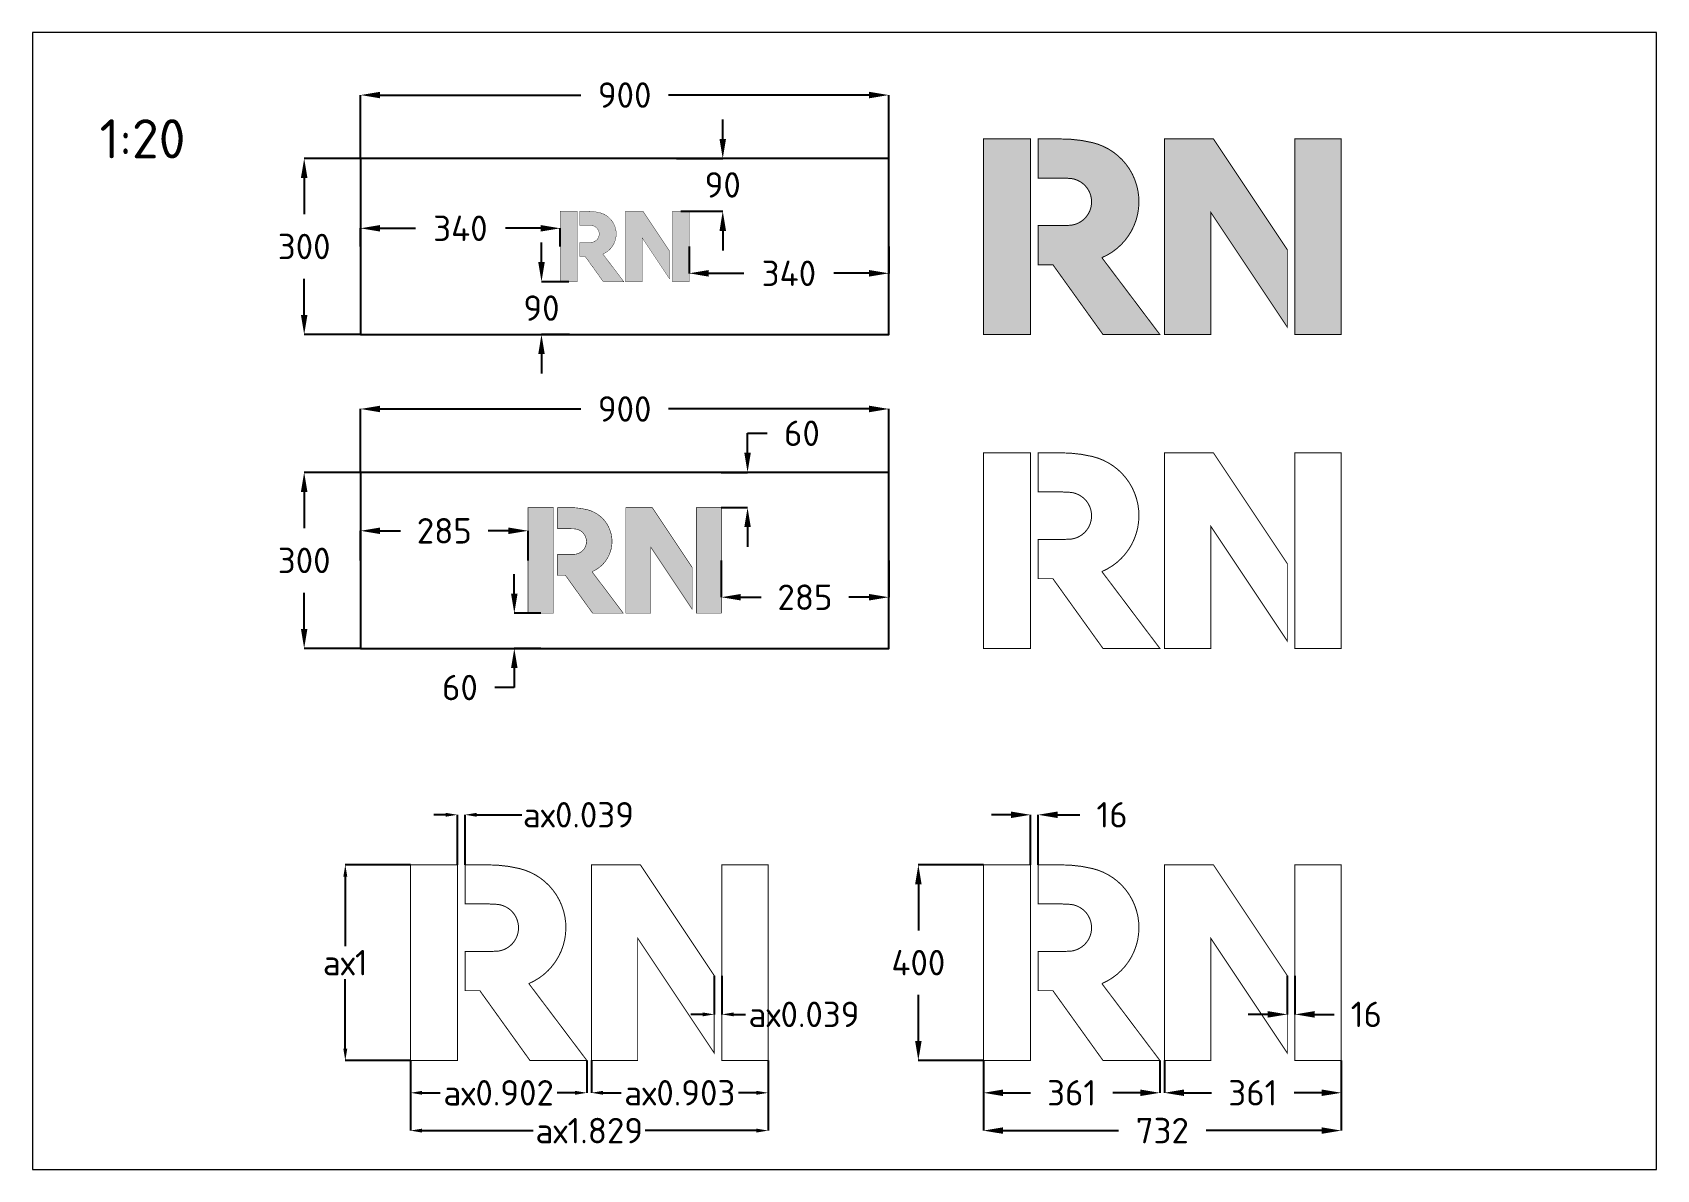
# Paper-space layout 'ЛогоRN' of a CAD drawing. Header units: metres, sheet in millimetres. Extents: x 3 to 418, y 1 to 292.
# The model-space entities are those that its viewports show. They can reach past a viewport. Long polylines and large blocks are cut down to what shows.
import ezdxf

# ---------------------------------------------------------------- set-up
doc = ezdxf.new("R2010")
doc.units = ezdxf.units.M
doc.styles.add('Роман', font='isocpeur.ttf', dxfattribs={"height": 100})
doc.dimstyles.new('Роман', dxfattribs={"dimtxt": 130, "dimasz": 100, "dimexe": 0.18, "dimexo": 0.0625, "dimgap": 100, "dimtad": 0, "dimtih": 1, "dimtoh": 1, "dimdec": 0, "dimzin": 0, "dimdsep": 46, "dimtxsty": 'Роман', "dimcen": 0.09, "dimadec": 0, "dimazin": 0, "dimtfac": 1, "dimtdec": 0, "dimtofl": 0, "dimtmove": 0, "dimatfit": 3, "dimfxl": 1, "dimtolj": 1, "dimtzin": 0, "dimarcsym": 0})

# ---------------------------------------------------------------- blocks, each defined once
blk = doc.blocks.new('*D136')
at = {"color": 0, "lineweight": -2, "transparency": 16777216}
for p, q in [((141464.5, -43921.1), (141464.5, -44280)), ((143293.5, -43921.1), (143293.5, -44280)), ((141524.5, -44279.9), (142092.5, -44279.9)), ((143233.5, -44279.9), (142665.5, -44279.9))]:
    blk.add_line(p, q, dxfattribs=at)
at = {"color": 0, "transparency": 16777216}
for points in [[(141524.5, -44269.9), (141524.5, -44289.9), (141464.5, -44279.9)], [(143233.5, -44269.9), (143233.5, -44289.9), (143293.5, -44279.9)]]:
    blk.add_solid(points, dxfattribs=at)
at = {"layer": 'Defpoints', "color": 0, "transparency": 16777216}
for p in [(141464.5, -43921.1, 0.7), (143293.5, -43921.1, 0.7), (143293.5, -44279.9)]:
    blk.add_point(p, dxfattribs=at)
at = {"color": 0, "transparency": 16777216, "insert": (142379, -44279.9), "char_height": 130, "attachment_point": 5, "style": 'Роман'}
blk.add_mtext('\\A1;aх1.829', dxfattribs=at)
blk = doc.blocks.new('*D137')
at = {"color": 0, "lineweight": -2, "transparency": 16777216}
for p, q in [((141464.4, -42921.1), (141131.7, -42921.1)), ((141131.8, -42981.1), (141131.8, -43336.1)), ((141131.8, -43861.1), (141131.8, -43506.1)), ((141464.4, -43921.1), (141131.7, -43921.1))]:
    blk.add_line(p, q, dxfattribs=at)
at = {"color": 0, "transparency": 16777216}
for points in [[(141121.8, -42981.1), (141141.8, -42981.1), (141131.8, -42921.1)], [(141121.8, -43861.1), (141141.8, -43861.1), (141131.8, -43921.1)]]:
    blk.add_solid(points, dxfattribs=at)
at = {"layer": 'Defpoints', "color": 0, "transparency": 16777216}
for p in [(141464.5, -42921.1, 0.7), (141131.8, -43921.1), (141464.5, -43921.1)]:
    blk.add_point(p, dxfattribs=at)
at = {"color": 0, "transparency": 16777216, "insert": (141131.8, -43421.1), "char_height": 130, "attachment_point": 5, "style": 'Роман'}
blk.add_mtext('\\A1;aх1', dxfattribs=at)
blk = doc.blocks.new('*D138')
at = {"color": 0, "lineweight": -2, "transparency": 16777216}
for p, q in [((141464.5, -43921.9), (141464.5, -44086.8)), ((142366.6, -43921.1), (142366.6, -44086.8)), ((141524.5, -44086.6), (141616, -44086.6)), ((142306.6, -44086.6), (142215, -44086.6))]:
    blk.add_line(p, q, dxfattribs=at)
at = {"color": 0, "transparency": 16777216}
for points in [[(141524.5, -44076.6), (141524.5, -44096.6), (141464.5, -44086.6)], [(142306.6, -44076.6), (142306.6, -44096.6), (142366.6, -44086.6)]]:
    blk.add_solid(points, dxfattribs=at)
at = {"layer": 'Defpoints', "color": 0, "transparency": 16777216}
for p in [(141464.5, -43921.9), (142366.6, -43921.1, 0.7), (142366.6, -44086.6)]:
    blk.add_point(p, dxfattribs=at)
at = {"color": 0, "transparency": 16777216, "insert": (141915.5, -44086.6), "char_height": 130, "attachment_point": 5, "style": 'Роман'}
blk.add_mtext('\\A1;aх0.902', dxfattribs=at)
blk = doc.blocks.new('*D139')
at = {"color": 0, "lineweight": -2, "transparency": 16777216}
for p, q in [((142390, -43921.1), (142390, -44086.6)), ((143293.5, -43921.2), (143293.5, -44086.6)), ((142450, -44086.5), (142542.3, -44086.5)), ((143233.5, -44086.5), (143141.3, -44086.5))]:
    blk.add_line(p, q, dxfattribs=at)
at = {"color": 0, "transparency": 16777216}
for points in [[(142450, -44076.5), (142450, -44096.5), (142390, -44086.5)], [(143233.5, -44076.5), (143233.5, -44096.5), (143293.5, -44086.5)]]:
    blk.add_solid(points, dxfattribs=at)
at = {"layer": 'Defpoints', "color": 0, "transparency": 16777216}
for p in [(142390, -43921.1, 0.7), (143293.5, -43921.1), (143293.5, -44086.5)]:
    blk.add_point(p, dxfattribs=at)
at = {"color": 0, "transparency": 16777216, "insert": (142841.8, -44086.5), "char_height": 130, "attachment_point": 5, "style": 'Роман'}
blk.add_mtext('\\A1;aх0.903', dxfattribs=at)
blk = doc.blocks.new('*D140')
at = {"color": 0, "lineweight": -2, "transparency": 16777216}
for p, q in [((143018.1, -43487.7), (143018.1, -43685.7)), ((143057.2, -43487.7), (143057.2, -43685.7)), ((142958.1, -43685.6), (142898.1, -43685.6)), ((143117.2, -43685.6), (143177.2, -43685.6))]:
    blk.add_line(p, q, dxfattribs=at)
at = {"color": 0, "transparency": 16777216}
for points in [[(142958.1, -43675.6), (142958.1, -43695.6), (143018.1, -43685.6)], [(143117.2, -43675.6), (143117.2, -43695.6), (143057.2, -43685.6)]]:
    blk.add_solid(points, dxfattribs=at)
at = {"layer": 'Defpoints', "color": 0, "transparency": 16777216}
for p in [(143018.1, -43487.7, 0.7), (143057.2, -43487.7, 0.7), (143057.2, -43685.6)]:
    blk.add_point(p, dxfattribs=at)
at = {"color": 0, "transparency": 16777216, "insert": (143476.7, -43685.6), "char_height": 130, "attachment_point": 5, "style": 'Роман'}
blk.add_mtext('\\A1;aх0.039', dxfattribs=at)
blk = doc.blocks.new('*D141')
at = {"color": 0, "lineweight": -2, "transparency": 16777216}
for p, q in [((141645, -42665.1), (141585, -42665.1)), ((141705, -42921), (141705, -42664.9)), ((141744.1, -42921), (141744.1, -42664.9)), ((141804.1, -42665.1), (142034.1, -42665.1))]:
    blk.add_line(p, q, dxfattribs=at)
at = {"color": 0, "transparency": 16777216}
for points in [[(141645, -42655.1), (141645, -42675.1), (141705, -42665.1)], [(141804.1, -42655.1), (141804.1, -42675.1), (141744.1, -42665.1)]]:
    blk.add_solid(points, dxfattribs=at)
at = {"layer": 'Defpoints', "color": 0, "transparency": 16777216}
for p in [(141705, -42665.1), (141705, -42921.1, 0.7), (141744.1, -42921.1, 0.7)]:
    blk.add_point(p, dxfattribs=at)
at = {"color": 0, "transparency": 16777216, "insert": (142323.6, -42665.1), "char_height": 130, "attachment_point": 5, "style": 'Роман'}
blk.add_mtext('\\A1;aх0.039', dxfattribs=at)
blk = doc.blocks.new('*D181')
at = {"color": 0, "lineweight": -2, "transparency": 16777216}
for p, q in [((144393.9, -43921.1), (144393.9, -44280)), ((146223, -43921.1), (146223, -44280)), ((144493.9, -44279.9), (145085, -44279.9)), ((146123, -44279.9), (145532, -44279.9))]:
    blk.add_line(p, q, dxfattribs=at)
at = {"color": 0, "transparency": 16777216}
for points in [[(144493.9, -44263.2), (144493.9, -44296.5), (144393.9, -44279.9)], [(146123, -44263.2), (146123, -44296.5), (146223, -44279.9)]]:
    blk.add_solid(points, dxfattribs=at)
at = {"layer": 'Defpoints', "color": 0, "transparency": 16777216}
for p in [(144393.9, -43921.1, 0.7), (146223, -43921.1, 0.7), (146223, -44279.9)]:
    blk.add_point(p, dxfattribs=at)
at = {"color": 0, "transparency": 16777216, "insert": (145308.5, -44279.9), "char_height": 130, "attachment_point": 5, "style": 'Роман'}
blk.add_mtext('\\A1;732', dxfattribs=at)
blk = doc.blocks.new('*D182')
at = {"color": 0, "lineweight": -2, "transparency": 16777216}
for p, q in [((144393.9, -42921.1), (144061.1, -42921.1)), ((144061.3, -43021.1), (144061.3, -43256.1)), ((144061.3, -43821.1), (144061.3, -43586.1)), ((144393.9, -43921.1), (144061.1, -43921.1))]:
    blk.add_line(p, q, dxfattribs=at)
at = {"color": 0, "transparency": 16777216}
for points in [[(144044.6, -43021.1), (144078, -43021.1), (144061.3, -42921.1)], [(144044.6, -43821.1), (144078, -43821.1), (144061.3, -43921.1)]]:
    blk.add_solid(points, dxfattribs=at)
at = {"layer": 'Defpoints', "color": 0, "transparency": 16777216}
for p in [(144393.9, -42921.1, 0.7), (144061.3, -43921.1), (144393.9, -43921.1)]:
    blk.add_point(p, dxfattribs=at)
at = {"color": 0, "transparency": 16777216, "insert": (144061.3, -43421.1), "char_height": 130, "attachment_point": 5, "style": 'Роман'}
blk.add_mtext('\\A1;400', dxfattribs=at)
blk = doc.blocks.new('*D183')
at = {"color": 0, "lineweight": -2, "transparency": 16777216}
for p, q in [((144393.9, -43921.9), (144393.9, -44086.8)), ((145296, -43921.1), (145296, -44086.8)), ((144493.9, -44086.6), (144634.5, -44086.6)), ((145196, -44086.6), (145055.5, -44086.6))]:
    blk.add_line(p, q, dxfattribs=at)
at = {"color": 0, "transparency": 16777216}
for points in [[(144493.9, -44070), (144493.9, -44103.3), (144393.9, -44086.6)], [(145196, -44070), (145196, -44103.3), (145296, -44086.6)]]:
    blk.add_solid(points, dxfattribs=at)
at = {"layer": 'Defpoints', "color": 0, "transparency": 16777216}
for p in [(144393.9, -43921.9), (145296, -43921.1, 0.7), (145296, -44086.6)]:
    blk.add_point(p, dxfattribs=at)
at = {"color": 0, "transparency": 16777216, "insert": (144845, -44086.6), "char_height": 130, "attachment_point": 5, "style": 'Роман'}
blk.add_mtext('\\A1;361', dxfattribs=at)
blk = doc.blocks.new('*D184')
at = {"color": 0, "lineweight": -2, "transparency": 16777216}
for p, q in [((145319.5, -43921.1), (145319.5, -44086.6)), ((146223, -43921.2), (146223, -44086.6)), ((145419.5, -44086.5), (145560.8, -44086.5)), ((146123, -44086.5), (145981.8, -44086.5))]:
    blk.add_line(p, q, dxfattribs=at)
at = {"color": 0, "transparency": 16777216}
for points in [[(145419.5, -44069.8), (145419.5, -44103.1), (145319.5, -44086.5)], [(146123, -44069.8), (146123, -44103.1), (146223, -44086.5)]]:
    blk.add_solid(points, dxfattribs=at)
at = {"layer": 'Defpoints', "color": 0, "transparency": 16777216}
for p in [(145319.5, -43921.1, 0.7), (146223, -43921.1), (146223, -44086.5)]:
    blk.add_point(p, dxfattribs=at)
at = {"color": 0, "transparency": 16777216, "insert": (145771.3, -44086.5), "char_height": 130, "attachment_point": 5, "style": 'Роман'}
blk.add_mtext('\\A1;361', dxfattribs=at)
blk = doc.blocks.new('*D185')
at = {"color": 0, "lineweight": -2, "transparency": 16777216}
for p, q in [((145947.6, -43487.7), (145947.6, -43685.7)), ((145986.6, -43487.7), (145986.6, -43685.7)), ((145847.6, -43685.6), (145747.6, -43685.6)), ((146086.6, -43685.6), (146186.6, -43685.6))]:
    blk.add_line(p, q, dxfattribs=at)
at = {"color": 0, "transparency": 16777216}
for points in [[(145847.6, -43668.9), (145847.6, -43702.2), (145947.6, -43685.6)], [(146086.6, -43668.9), (146086.6, -43702.2), (145986.6, -43685.6)]]:
    blk.add_solid(points, dxfattribs=at)
at = {"layer": 'Defpoints', "color": 0, "transparency": 16777216}
for p in [(145947.6, -43487.7, 0.7), (145986.6, -43487.7, 0.7), (145986.6, -43685.6)]:
    blk.add_point(p, dxfattribs=at)
at = {"color": 0, "transparency": 16777216, "insert": (146351.6, -43685.6), "char_height": 130, "attachment_point": 5, "style": 'Роман'}
blk.add_mtext('\\A1;16', dxfattribs=at)
blk = doc.blocks.new('*D186')
at = {"color": 0, "lineweight": -2, "transparency": 16777216}
for p, q in [((144534.5, -42665.1), (144434.5, -42665.1)), ((144634.5, -42921), (144634.5, -42664.9)), ((144673.6, -42921), (144673.6, -42664.9)), ((144773.6, -42665.1), (144886.6, -42665.1))]:
    blk.add_line(p, q, dxfattribs=at)
at = {"color": 0, "transparency": 16777216}
for points in [[(144534.5, -42648.4), (144534.5, -42681.8), (144634.5, -42665.1)], [(144773.6, -42648.4), (144773.6, -42681.8), (144673.6, -42665.1)]]:
    blk.add_solid(points, dxfattribs=at)
at = {"layer": 'Defpoints', "color": 0, "transparency": 16777216}
for p in [(144634.5, -42665.1), (144634.5, -42921.1, 0.7), (144673.6, -42921.1, 0.7)]:
    blk.add_point(p, dxfattribs=at)
at = {"color": 0, "transparency": 16777216, "insert": (145051.6, -42665.1), "char_height": 130, "attachment_point": 5, "style": 'Роман'}
blk.add_mtext('\\A1;16', dxfattribs=at)
blk = doc.blocks.new('*D187')
at = {"color": 0, "lineweight": -2, "transparency": 16777216}
for p, q in [((141209.8, -39309.4), (140921.4, -39309.4)), ((140921.6, -39409.4), (140921.6, -39594.4)), ((140921.6, -40109.4), (140921.6, -39924.4)), ((141209.8, -40209.4), (140921.4, -40209.4))]:
    blk.add_line(p, q, dxfattribs=at)
at = {"color": 0, "transparency": 16777216}
for points in [[(140904.9, -39409.4), (140938.3, -39409.4), (140921.6, -39309.4)], [(140904.9, -40109.4), (140938.3, -40109.4), (140921.6, -40209.4)]]:
    blk.add_solid(points, dxfattribs=at)
at = {"layer": 'Defpoints', "color": 0, "transparency": 16777216}
for p in [(141209.9, -39309.4), (140921.6, -40209.4), (141209.9, -40209.4)]:
    blk.add_point(p, dxfattribs=at)
at = {"color": 0, "transparency": 16777216, "insert": (140921.6, -39759.4), "char_height": 130, "attachment_point": 5, "style": 'Роман'}
blk.add_mtext('\\A1;300', dxfattribs=at)
blk = doc.blocks.new('*D188')
at = {"color": 0, "lineweight": -2, "transparency": 16777216}
for p, q in [((141209.9, -39309.3), (141209.9, -38984.9)), ((141309.9, -38985.1), (142336.4, -38985.1)), ((143809.9, -38985.1), (142783.4, -38985.1)), ((143909.9, -39309.3), (143909.9, -38984.9))]:
    blk.add_line(p, q, dxfattribs=at)
at = {"color": 0, "transparency": 16777216}
for points in [[(141309.9, -38968.4), (141309.9, -39001.8), (141209.9, -38985.1)], [(143809.9, -38968.4), (143809.9, -39001.8), (143909.9, -38985.1)]]:
    blk.add_solid(points, dxfattribs=at)
at = {"layer": 'Defpoints', "color": 0, "transparency": 16777216}
for p in [(143909.9, -38985.1), (141209.9, -39309.4), (143909.9, -39309.4)]:
    blk.add_point(p, dxfattribs=at)
at = {"color": 0, "transparency": 16777216, "insert": (142559.9, -38985.1), "char_height": 130, "attachment_point": 5, "style": 'Роман'}
blk.add_mtext('\\A1;900', dxfattribs=at)
blk = doc.blocks.new('*D189')
at = {"color": 0, "lineweight": -2, "transparency": 16777216}
for p, q in [((141209.9, -39759.3), (141209.9, -39666.2)), ((141309.9, -39666.4), (141490.3, -39666.4)), ((142130.6, -39666.4), (141950.3, -39666.4)), ((142230.6, -39759.3), (142230.6, -39666.2))]:
    blk.add_line(p, q, dxfattribs=at)
at = {"color": 0, "transparency": 16777216}
for points in [[(141309.9, -39649.7), (141309.9, -39683), (141209.9, -39666.4)], [(142130.6, -39649.7), (142130.6, -39683), (142230.6, -39666.4)]]:
    blk.add_solid(points, dxfattribs=at)
at = {"layer": 'Defpoints', "color": 0, "transparency": 16777216}
for p in [(142230.6, -39666.4), (141209.9, -39759.4), (142230.6, -39759.4)]:
    blk.add_point(p, dxfattribs=at)
at = {"color": 0, "transparency": 16777216, "insert": (141720.3, -39666.4), "char_height": 130, "attachment_point": 5, "style": 'Роман'}
blk.add_mtext('\\A1;340', dxfattribs=at)
blk = doc.blocks.new('*D190')
at = {"color": 0, "lineweight": -2, "transparency": 16777216}
for p, q in [((142889.1, -39759.4), (142889.1, -39896.7)), ((143909.9, -39759.4), (143909.9, -39896.7)), ((142989.1, -39896.5), (143169.5, -39896.5)), ((143809.9, -39896.5), (143629.5, -39896.5))]:
    blk.add_line(p, q, dxfattribs=at)
at = {"color": 0, "transparency": 16777216}
for points in [[(142989.1, -39879.8), (142989.1, -39913.2), (142889.1, -39896.5)], [(143809.9, -39879.8), (143809.9, -39913.2), (143909.9, -39896.5)]]:
    blk.add_solid(points, dxfattribs=at)
at = {"layer": 'Defpoints', "color": 0, "transparency": 16777216}
for p in [(142889.1, -39759.4), (143909.9, -39759.4), (143909.9, -39896.5)]:
    blk.add_point(p, dxfattribs=at)
at = {"color": 0, "transparency": 16777216, "insert": (143399.5, -39896.5), "char_height": 130, "attachment_point": 5, "style": 'Роман'}
blk.add_mtext('\\A1;340', dxfattribs=at)
blk = doc.blocks.new('*D191')
at = {"color": 0, "lineweight": -2, "transparency": 16777216}
for p, q in [((143061.4, -39209.4), (143061.4, -39109.4)), ((142824.4, -39309.4), (143061.6, -39309.4)), ((142846.6, -39579.4), (143061.6, -39579.4)), ((143061.4, -39679.4), (143061.4, -39779.4))]:
    blk.add_line(p, q, dxfattribs=at)
at = {"color": 0, "transparency": 16777216}
for points in [[(143044.8, -39209.4), (143078.1, -39209.4), (143061.4, -39309.4)], [(143044.8, -39679.4), (143078.1, -39679.4), (143061.4, -39579.4)]]:
    blk.add_solid(points, dxfattribs=at)
at = {"layer": 'Defpoints', "color": 0, "transparency": 16777216}
for p in [(142824.4, -39309.4), (142846.6, -39579.4), (143061.4, -39579.4)]:
    blk.add_point(p, dxfattribs=at)
at = {"color": 0, "transparency": 16777216, "insert": (143061.4, -39444.4), "char_height": 130, "attachment_point": 5, "style": 'Роман'}
blk.add_mtext('\\A1;90', dxfattribs=at)
blk = doc.blocks.new('*D192')
at = {"color": 0, "lineweight": -2, "transparency": 16777216}
for p, q in [((142134.8, -39839.4), (142134.8, -39739.4)), ((142273.9, -39939.4), (142134.7, -39939.4)), ((142278.1, -40209.4), (142134.7, -40209.4)), ((142134.8, -40309.4), (142134.8, -40409.4))]:
    blk.add_line(p, q, dxfattribs=at)
at = {"color": 0, "transparency": 16777216}
for points in [[(142118.2, -39839.4), (142151.5, -39839.4), (142134.8, -39939.4)], [(142118.2, -40309.4), (142151.5, -40309.4), (142134.8, -40209.4)]]:
    blk.add_solid(points, dxfattribs=at)
at = {"layer": 'Defpoints', "color": 0, "transparency": 16777216}
for p in [(142134.8, -39939.4), (142274, -39939.4), (142278.2, -40209.4)]:
    blk.add_point(p, dxfattribs=at)
at = {"color": 0, "transparency": 16777216, "insert": (142134.8, -40074.4), "char_height": 130, "attachment_point": 5, "style": 'Роман'}
blk.add_mtext('\\A1;90', dxfattribs=at)
blk = doc.blocks.new('*D193')
at = {"color": 0, "lineweight": -2, "transparency": 16777216}
for p, q in [((141209.9, -41364.4), (141209.9, -41212.8)), ((141309.9, -41213), (141414.5, -41213)), ((141966, -41213), (141861.5, -41213)), ((142066, -41364.4), (142066, -41212.8))]:
    blk.add_line(p, q, dxfattribs=at)
at = {"color": 0, "transparency": 16777216}
for points in [[(141309.9, -41196.3), (141309.9, -41229.7), (141209.9, -41213)], [(141966, -41196.3), (141966, -41229.7), (142066, -41213)]]:
    blk.add_solid(points, dxfattribs=at)
at = {"layer": 'Defpoints', "color": 0, "transparency": 16777216}
for p in [(142066, -41213), (141209.9, -41364.4), (142066, -41364.4)]:
    blk.add_point(p, dxfattribs=at)
at = {"color": 0, "transparency": 16777216, "insert": (141638, -41213), "char_height": 130, "attachment_point": 5, "style": 'Роман'}
blk.add_mtext('\\A1;285', dxfattribs=at)
blk = doc.blocks.new('*D194')
at = {"color": 0, "lineweight": -2, "transparency": 16777216}
for p, q in [((143053.7, -41364.5), (143053.7, -41552.9)), ((143909.9, -41364.5), (143909.9, -41552.9)), ((143153.7, -41552.7), (143258.3, -41552.7)), ((143809.9, -41552.7), (143705.3, -41552.7))]:
    blk.add_line(p, q, dxfattribs=at)
at = {"color": 0, "transparency": 16777216}
for points in [[(143153.7, -41536), (143153.7, -41569.3), (143053.7, -41552.7)], [(143809.9, -41536), (143809.9, -41569.3), (143909.9, -41552.7)]]:
    blk.add_solid(points, dxfattribs=at)
at = {"layer": 'Defpoints', "color": 0, "transparency": 16777216}
for p in [(143053.7, -41364.4), (143909.9, -41364.4), (143909.9, -41552.7)]:
    blk.add_point(p, dxfattribs=at)
at = {"color": 0, "transparency": 16777216, "insert": (143481.8, -41552.7), "char_height": 130, "attachment_point": 5, "style": 'Роман'}
blk.add_mtext('\\A1;285', dxfattribs=at)
blk = doc.blocks.new('*D195')
at = {"color": 0, "lineweight": -2, "transparency": 16777216}
for p, q in [((143188.2, -40814.4), (143188.2, -40714.4)), ((143188.2, -40714.4), (143288.2, -40714.4)), ((143053.8, -40914.4), (143188.4, -40914.4)), ((143053.8, -41094.4), (143188.4, -41094.4)), ((143188.2, -41194.4), (143188.2, -41294.4))]:
    blk.add_line(p, q, dxfattribs=at)
at = {"color": 0, "transparency": 16777216}
for points in [[(143171.6, -40814.4), (143204.9, -40814.4), (143188.2, -40914.4)], [(143171.6, -41194.4), (143204.9, -41194.4), (143188.2, -41094.4)]]:
    blk.add_solid(points, dxfattribs=at)
at = {"layer": 'Defpoints', "color": 0, "transparency": 16777216}
for p in [(143053.7, -40914.4), (143188.2, -40914.4), (143053.7, -41094.4)]:
    blk.add_point(p, dxfattribs=at)
at = {"color": 0, "transparency": 16777216, "insert": (143466.2, -40714.4), "char_height": 130, "attachment_point": 5, "style": 'Роман'}
blk.add_mtext('\\A1;60', dxfattribs=at)
blk = doc.blocks.new('*D196')
at = {"color": 0, "lineweight": -2, "transparency": 16777216}
for p, q in [((141995.8, -41534.4), (141995.8, -41434.4)), ((142130.9, -41634.4), (141995.7, -41634.4)), ((142130.9, -41814.4), (141995.7, -41814.4)), ((141995.8, -41914.4), (141995.8, -42014.4)), ((141995.8, -42014.4), (141895.8, -42014.4))]:
    blk.add_line(p, q, dxfattribs=at)
at = {"color": 0, "transparency": 16777216}
for points in [[(141979.2, -41534.4), (142012.5, -41534.4), (141995.8, -41634.4)], [(141979.2, -41914.4), (142012.5, -41914.4), (141995.8, -41814.4)]]:
    blk.add_solid(points, dxfattribs=at)
at = {"layer": 'Defpoints', "color": 0, "transparency": 16777216}
for p in [(142131, -41634.4), (141995.8, -41814.4), (142131, -41814.4)]:
    blk.add_point(p, dxfattribs=at)
at = {"color": 0, "transparency": 16777216, "insert": (141717.8, -42014.4), "char_height": 130, "attachment_point": 5, "style": 'Роман'}
blk.add_mtext('\\A1;60', dxfattribs=at)
blk = doc.blocks.new('*D197')
at = {"color": 0, "lineweight": -2, "transparency": 16777216}
for p, q in [((141209.8, -40914.4), (140921.4, -40914.4)), ((140921.6, -41014.4), (140921.6, -41199.4)), ((140921.6, -41714.4), (140921.6, -41529.4)), ((141209.8, -41814.4), (140921.4, -41814.4))]:
    blk.add_line(p, q, dxfattribs=at)
at = {"color": 0, "transparency": 16777216}
for points in [[(140904.9, -41014.4), (140938.3, -41014.4), (140921.6, -40914.4)], [(140904.9, -41714.4), (140938.3, -41714.4), (140921.6, -41814.4)]]:
    blk.add_solid(points, dxfattribs=at)
at = {"layer": 'Defpoints', "color": 0, "transparency": 16777216}
for p in [(141209.9, -40914.4), (140921.6, -41814.4), (141209.9, -41814.4)]:
    blk.add_point(p, dxfattribs=at)
at = {"color": 0, "transparency": 16777216, "insert": (140921.6, -41364.4), "char_height": 130, "attachment_point": 5, "style": 'Роман'}
blk.add_mtext('\\A1;300', dxfattribs=at)
blk = doc.blocks.new('*D198')
at = {"color": 0, "lineweight": -2, "transparency": 16777216}
for p, q in [((141209.9, -40914.4), (141209.9, -40590)), ((141309.9, -40590.2), (142336.4, -40590.2)), ((143809.9, -40590.2), (142783.4, -40590.2)), ((143909.9, -40914.4), (143909.9, -40590))]:
    blk.add_line(p, q, dxfattribs=at)
at = {"color": 0, "transparency": 16777216}
for points in [[(141309.9, -40573.5), (141309.9, -40606.8), (141209.9, -40590.2)], [(143809.9, -40573.5), (143809.9, -40606.8), (143909.9, -40590.2)]]:
    blk.add_solid(points, dxfattribs=at)
at = {"layer": 'Defpoints', "color": 0, "transparency": 16777216}
for p in [(143909.9, -40590.2), (141209.9, -40914.4), (143909.9, -40914.4)]:
    blk.add_point(p, dxfattribs=at)
at = {"color": 0, "transparency": 16777216, "insert": (142559.9, -40590.2), "char_height": 130, "attachment_point": 5, "style": 'Роман'}
blk.add_mtext('\\A1;900', dxfattribs=at)

msp = doc.modelspace()

# ---------------------------------------------------------------- hatches: boundary and pattern name
h = msp.add_hatch(color=256)
h.dxf.hatch_style = 1
h.paths.add_polyline_path([(144634.4956, -39209.3618), (144393.9301, -39209.3618), (144393.9301, -40209.3618), (144634.4956, -40209.3618)])
h.paths.add_polyline_path([(144950.2893, -39227.9447, 0.062232947), (144781.3237, -39209.362), (144673.5588, -39209.3618), (144673.5588, -39409.3699), (144796.7186, -39409.3699), (144840.6061, -39411.5604, -0.89646821), (144838.4509, -39650.9808), (144781.3237, -39652.7128), (144673.5588, -39652.7128), (144673.5588, -39852.7209), (144749.1827, -39852.7209), (145005.1297, -40209.3622), (145296.0385, -40209.3622), (144999.5661, -39816.4075, 0.72389091)])
h.paths.add_polyline_path([(145555.877, -39584.1859), (145947.5769, -40171.7436), (145947.5769, -39775.9423), (145569.8617, -39209.3618), (145555.877, -39209.3618), (145319.5183, -39209.3618), (145319.5183, -40209.3618), (145555.877, -40209.3618)])
h.paths.add_polyline_path([(146222.9991, -39209.3618), (145986.6404, -39209.3618), (145986.6404, -40209.3618), (146222.9991, -40209.3618)])
h = msp.add_hatch(color=256)
h.dxf.hatch_style = 1
h.paths.add_polyline_path([(142317.2521, -39579.362), (142230.6486, -39579.362), (142230.6486, -39939.3617), (142317.2521, -39939.3617)])
h = msp.add_hatch(color=256)
h.dxf.hatch_style = 1
h.paths.add_polyline_path([(142430.9378, -39586.0518, 0.062232947), (142370.1102, -39579.362), (142331.3149, -39579.362), (142331.3149, -39651.3648), (142375.6524, -39651.3648), (142391.4519, -39652.1534, -0.89646821), (142390.676, -39738.3446), (142370.1102, -39738.9682), (142331.3149, -39738.9682), (142331.3149, -39810.971), (142358.5395, -39810.971), (142450.6803, -39939.3618), (142555.4074, -39939.3618), (142448.6774, -39797.8982, 0.72389091)])
h = msp.add_hatch(color=256)
h.dxf.hatch_style = 1
h.paths.add_polyline_path([(142653.9837, -39579.362), (142648.9492, -39579.362), (142563.8601, -39579.362), (142563.8601, -39939.3617), (142648.9492, -39939.3617), (142648.9492, -39714.2985), (142789.961, -39925.8191), (142789.961, -39783.3308)])
h = msp.add_hatch(color=256)
h.dxf.hatch_style = 1
h.paths.add_polyline_path([(142889.1129, -39579.362), (142804.0239, -39579.362), (142804.0239, -39939.3617), (142889.1129, -39939.3617)])
h = msp.add_hatch(color=256)
h.dxf.hatch_style = 1
h.paths.add_polyline_path([(142195.9375, -41094.4174), (142066.0321, -41094.4174), (142066.0321, -41634.4174), (142195.9375, -41634.4174)])
h = msp.add_hatch(color=256)
h.dxf.hatch_style = 1
h.paths.add_polyline_path([(142366.4661, -41104.4522, 0.062232947), (142275.2247, -41094.4175), (142217.0317, -41094.4174), (142217.0317, -41202.4218), (142283.538, -41202.4218), (142307.2372, -41203.6047, -0.89646821), (142306.0734, -41332.8916), (142275.2247, -41333.827), (142217.0317, -41333.827), (142217.0317, -41441.8313), (142257.8686, -41441.8313), (142396.0799, -41634.4176), (142553.1707, -41634.4176), (142393.0756, -41422.2221, 0.72389091)])
h = msp.add_hatch(color=256)
h.dxf.hatch_style = 1
h.paths.add_polyline_path([(142701.0352, -41094.4174), (142693.4835, -41094.4174), (142565.8498, -41094.4174), (142565.8498, -41634.4174), (142693.4835, -41634.4174), (142693.4835, -41296.8224), (142905.0015, -41614.1036), (142905.0015, -41400.3709)])
h = msp.add_hatch(color=256)
h.dxf.hatch_style = 1
h.paths.add_polyline_path([(143053.7294, -41094.4174), (142926.0957, -41094.4174), (142926.0957, -41634.4174), (143053.7294, -41634.4174)])

# ---------------------------------------------------------------- linework, layer by layer
at = {"elevation": 0.7}
for points, const_width in [([(144393.9301, -39209.3618), (144634.4956, -39209.3618), (144634.4956, -40209.3618), (144393.9301, -40209.3618)], 5), ([(145986.6404, -39209.3618), (146222.9991, -39209.3618), (146222.9991, -40209.3618), (145986.6404, -40209.3618)], 5), ([(142230.6486, -39579.362), (142317.2521, -39579.362), (142317.2521, -39939.3617), (142230.6486, -39939.3617)], 1.8), ([(142804.0239, -39579.362), (142889.1129, -39579.362), (142889.1129, -39939.3617), (142804.0239, -39939.3617)], 1.8), ([(144393.9301, -40814.4174), (144634.4956, -40814.4174), (144634.4956, -41814.4174), (144393.9301, -41814.4174)], 5), ([(145986.6404, -40814.4174), (146222.9991, -40814.4174), (146222.9991, -41814.4174), (145986.6404, -41814.4174)], 5), ([(142066.0321, -41094.4174), (142195.9375, -41094.4174), (142195.9375, -41634.4174), (142066.0321, -41634.4174)], 2.7), ([(142926.0957, -41094.4174), (143053.7294, -41094.4174), (143053.7294, -41634.4174), (142926.0957, -41634.4174)], 2.7), ([(141464.453, -42921.0795), (141705.0185, -42921.0795), (141705.0185, -43921.0795), (141464.453, -43921.0795)], 5), ([(143057.1633, -42921.0795), (143293.5219, -42921.0795), (143293.5219, -43921.0795), (143057.1633, -43921.0795)], 5), ([(144393.9301, -42921.0795), (144634.4956, -42921.0795), (144634.4956, -43921.0795), (144393.9301, -43921.0795)], 5), ([(145986.6404, -42921.0795), (146222.9991, -42921.0795), (146222.9991, -43921.0795), (145986.6404, -43921.0795)], 5)]:
    msp.add_lwpolyline(points, close=True, dxfattribs=dict(at, const_width=const_width))
at = {"elevation": 0.7, "flags": 128}
for points, const_width in [([(144999.5261, -39816.3545), (145296.0385, -40209.3622), (145005.1297, -40209.3622), (144749.1827, -39852.7209), (144673.5588, -39852.7209), (144673.5588, -39652.7128), (144781.3237, -39652.7128), (144838.4509, -39650.9808, 0.89646821), (144840.6061, -39411.5604), (144796.7186, -39409.3699), (144673.5588, -39409.3699), (144673.5588, -39209.3618), (144781.3237, -39209.362, -0.062130355), (144950.0167, -39227.8799, -0.724234479), (144999.5661, -39816.4075)], 5), ([(142448.663, -39797.8792), (142555.4074, -39939.3618), (142450.6803, -39939.3618), (142358.5395, -39810.971), (142331.3149, -39810.971), (142331.3149, -39738.9682), (142370.1102, -39738.9682), (142390.676, -39738.3446, 0.89646821), (142391.4519, -39652.1534), (142375.6524, -39651.3648), (142331.3149, -39651.3648), (142331.3149, -39579.362), (142370.1102, -39579.362, -0.062130355), (142430.8396, -39586.0285, -0.724234479), (142448.6774, -39797.8982)], 1.8), ([(144999.5261, -41421.4101), (145296.0385, -41814.4178), (145005.1297, -41814.4178), (144749.1827, -41457.7765), (144673.5588, -41457.7765), (144673.5588, -41257.7684), (144781.3237, -41257.7684), (144838.4509, -41256.0364, 0.89646821), (144840.6061, -41016.616), (144796.7186, -41014.4255), (144673.5588, -41014.4255), (144673.5588, -40814.4174), (144781.3237, -40814.4176, -0.062130355), (144950.0167, -40832.9355, -0.724234479), (144999.5661, -41421.4632)], 5), ([(142393.054, -41422.1935), (142553.1707, -41634.4176), (142396.0799, -41634.4176), (142257.8686, -41441.8313), (142217.0317, -41441.8313), (142217.0317, -41333.827), (142275.2247, -41333.827), (142306.0734, -41332.8916, 0.89646821), (142307.2372, -41203.6047), (142283.538, -41202.4218), (142217.0317, -41202.4218), (142217.0317, -41094.4174), (142275.2247, -41094.4175, -0.062130355), (142366.3189, -41104.4172, -0.724234479), (142393.0756, -41422.2221)], 2.7), ([(142070.049, -43528.0722), (142366.5614, -43921.0799), (142075.6526, -43921.0799), (141819.7056, -43564.4385), (141744.0817, -43564.4385), (141744.0817, -43364.4304), (141851.8466, -43364.4304), (141908.9738, -43362.6984, 0.89646821), (141911.129, -43123.278), (141867.2415, -43121.0875), (141744.0817, -43121.0875), (141744.0817, -42921.0795), (141851.8466, -42921.0796, -0.062130355), (142020.5395, -42939.5975, -0.724234479), (142070.089, -43528.1252)], 5), ([(144999.5261, -43528.0722), (145296.0385, -43921.0799), (145005.1297, -43921.0799), (144749.1827, -43564.4385), (144673.5588, -43564.4385), (144673.5588, -43364.4304), (144781.3237, -43364.4304), (144838.4509, -43362.6984, 0.89646821), (144840.6061, -43123.278), (144796.7186, -43121.0875), (144673.5588, -43121.0875), (144673.5588, -42921.0795), (144781.3237, -42921.0796, -0.062130355), (144950.0167, -42939.5975, -0.724234479), (144999.5661, -43528.1252)], 5)]:
    msp.add_lwpolyline(points, format="xyb", dxfattribs=dict(at, const_width=const_width))
for points, const_width in [([(145555.877, -39209.3618), (145319.5183, -39209.3618), (145319.5183, -40209.3618), (145555.877, -40209.3618), (145555.877, -39584.1859), (145947.5769, -40171.7436), (145947.5769, -39775.9423), (145569.8617, -39209.3618)], 5), ([(142648.9492, -39579.362), (142563.8601, -39579.362), (142563.8601, -39939.3617), (142648.9492, -39939.3617), (142648.9492, -39714.2985), (142789.961, -39925.8191), (142789.961, -39783.3308), (142653.9837, -39579.362)], 1.8), ([(145555.877, -40814.4174), (145319.5183, -40814.4174), (145319.5183, -41814.4174), (145555.877, -41814.4174), (145555.877, -41189.2415), (145947.5769, -41776.7992), (145947.5769, -41380.9979), (145569.8617, -40814.4174)], 5), ([(142693.4835, -41094.4174), (142565.8498, -41094.4174), (142565.8498, -41634.4174), (142693.4835, -41634.4174), (142693.4835, -41296.8224), (142905.0015, -41614.1036), (142905.0015, -41400.3709), (142701.0352, -41094.4174)], 2.7), ([(142626.3999, -42921.0795), (142390.0412, -42921.0795), (142390.0412, -43921.0795), (142626.3999, -43921.0795), (142626.3999, -43295.9036), (143018.0998, -43883.4613), (143018.0998, -43487.6599), (142640.3846, -42921.0795)], 5), ([(145555.877, -42921.0795), (145319.5183, -42921.0795), (145319.5183, -43921.0795), (145555.877, -43921.0795), (145555.877, -43295.9036), (145947.5769, -43883.4613), (145947.5769, -43487.6599), (145569.8617, -42921.0795)], 5)]:
    msp.add_lwpolyline(points, close=True, dxfattribs=dict(at, const_width=const_width))
at = {"elevation": 0.7}
for points in [[(141209.8808, -40209.3618), (143909.8808, -40209.3618), (143909.8808, -39309.3618), (141209.8808, -39309.3618)], [(141209.8819, -40209.3614), (143909.8796, -40209.3614), (143909.8796, -39309.3622), (141209.8819, -39309.3622)], [(141209.8808, -41814.4174), (143909.8808, -41814.4174), (143909.8808, -40914.4174), (141209.8808, -40914.4174)]]:
    msp.add_lwpolyline(points, close=True, dxfattribs=at)

# ---------------------------------------------------------------- dimensions: what is measured, and where the dimension line sits
at = {"color": 253}
for base, p1, p2, picture, middle in [((143909.8796, -38985.1096, 0.7), (141209.8819, -39309.3618, 0.7), (143909.8796, -39309.3622, 0.7), '*D188', (142559.8808, -38985.1096, 0.7)), ((143909.8785, -40590.1649, 0.7), (141209.8808, -40914.417, 0.7), (143909.8785, -40914.4174, 0.7), '*D198', (142559.8796, -40590.1649, 0.7)), ((143909.8808, -41552.6781, 0.7), (143053.7294, -41364.4174, 0.7), (143909.8808, -41364.4174, 0.7), '*D194', (143481.8051, -41552.6781, 0.7))]:
    dim = msp.add_linear_dim(base=base, p1=p1, p2=p2, dimstyle='Роман', override={"dimlfac": 0.333333}, dxfattribs=at)
    dim.commit()
    dim.dimension.update_dxf_attribs({"geometry": picture, "text_midpoint": middle})
for base, p1, p2, picture, middle in [((143061.4356, -39579.362, 0.7), (142824.3858, -39309.3618, 0.7), (142846.5684, -39579.362, 0.7), '*D191', (143061.4356, -39444.3619, 0.7)), ((142134.8455, -39939.3617, 0.7), (142278.1524, -40209.3614, 0.7), (142273.9504, -39939.3617, 0.7), '*D192', (142134.8455, -40074.3615, 0.7))]:
    dim = msp.add_linear_dim(base=base, p1=p1, p2=p2, angle=90, dimstyle='Роман', override={"dimlfac": 0.333333}, dxfattribs=at)
    dim.commit()
    dim.dimension.update_dxf_attribs({"geometry": picture, "text_midpoint": middle, "dimtype": 160})
for base, p1, p2, picture, middle in [((140921.6166, -40209.3614, 0.7), (141209.8808, -39309.3618, 0.7), (141209.8808, -40209.3614, 0.7), '*D187', (140921.6166, -39759.3616, 0.7)), ((143188.247, -40914.4174, 0.7), (143053.7294, -41094.4174, 0.7), (143053.7294, -40914.4174, 0.7), '*D195', (143466.247, -40714.4174, 0.7)), ((140921.6155, -41814.4167, 0.7), (141209.8796, -40914.417, 0.7), (141209.8796, -41814.4167, 0.7), '*D197', (140921.6155, -41364.4169, 0.7)), ((141995.8454, -41814.4174, 0.7), (142130.9848, -41634.4174, 0.7), (142130.9848, -41814.4174, 0.7), '*D196', (141717.8454, -42014.4174, 0.7))]:
    dim = msp.add_linear_dim(base=base, p1=p1, p2=p2, angle=90, dimstyle='Роман', override={"dimlfac": 0.333333}, dxfattribs=at)
    dim.commit()
    dim.dimension.update_dxf_attribs({"geometry": picture, "text_midpoint": middle})
for base, p1, p2, picture, middle in [((142230.6486, -39666.3693, 0.7), (141209.8819, -39759.3618, 0.7), (142230.6486, -39759.3618, 0.7), '*D189', (141720.2653, -39666.3693, 0.7)), ((143909.8796, -39896.4836, 0.7), (142889.1129, -39759.3618, 0.7), (143909.8796, -39759.3618, 0.7), '*D190', (143399.4963, -39896.4836, 0.7)), ((142066.0321, -41212.9901, 0.7), (141209.8808, -41364.4174, 0.7), (142066.0321, -41364.4174, 0.7), '*D193', (141637.9565, -41212.9901, 0.7))]:
    dim = msp.add_linear_dim(base=base, p1=p1, p2=p2, dimstyle='Роман', override={"dimlfac": 0.333333}, dxfattribs=at)
    dim.commit()
    dim.dimension.update_dxf_attribs({"geometry": picture, "text_midpoint": middle, "dimtype": 160})
at = {"color": 254}
for base, p1, p2, override, picture, middle in [((141705.0185, -42665.1023), (141744.082, -42921.0795, 0.7), (141705.0185, -42921.0795, 0.7), {"dimasz": 60, "dimgap": 10, "dimdec": 3, "dimlfac": 0.001, "dimpost": 'aх<>'}, '*D141', (142323.582, -42665.1023)), ((144634.4956, -42665.1023), (144673.5591, -42921.0795, 0.7), (144634.4956, -42921.0795, 0.7), {"dimlfac": 0.4}, '*D186', (145051.5591, -42665.1023))]:
    dim = msp.add_linear_dim(base=base, p1=p1, p2=p2, dimstyle='Роман', override=override, dxfattribs=at)
    dim.commit()
    dim.dimension.update_dxf_attribs({"geometry": picture, "text_midpoint": middle, "dimtype": 160})
for base, p1, p2, override, picture, middle in [((141131.8385, -43921.142), (141464.453, -42921.0795, 0.7), (141464.453, -43921.142), {"dimasz": 60, "dimgap": 20, "dimdec": 0, "dimlfac": 0.001, "dimpost": 'aх<>'}, '*D137', (141131.8385, -43421.1107)), ((144061.3156, -43921.142), (144393.9301, -42921.0795, 0.7), (144393.9301, -43921.142), {"dimlfac": 0.4}, '*D182', (144061.3156, -43421.1107))]:
    dim = msp.add_linear_dim(base=base, p1=p1, p2=p2, angle=90, dimstyle='Роман', override=override, dxfattribs=at)
    dim.commit()
    dim.dimension.update_dxf_attribs({"geometry": picture, "text_midpoint": middle})
for base, p1, p2, override, picture, middle in [((143057.1633, -43685.5606), (143018.0998, -43487.6599, 0.7), (143057.1633, -43487.6599, 0.7), {"dimasz": 60, "dimgap": 20, "dimdec": 3, "dimlfac": 0.001, "dimpost": 'aх<>'}, '*D140', (143476.6633, -43685.5606)), ((145986.6404, -43685.5606), (145947.5769, -43487.6599, 0.7), (145986.6404, -43487.6599, 0.7), {"dimlfac": 0.4}, '*D185', (146351.6404, -43685.5606)), ((143293.5219, -44279.8576), (141464.453, -43921.0795, 0.7), (143293.5219, -43921.0795, 0.7), {"dimasz": 60, "dimgap": 20, "dimdec": 3, "dimlfac": 0.001, "dimpost": 'aх<>'}, '*D136', (142378.9875, -44279.8576)), ((142366.5614, -44086.6434), (141464.453, -43921.878), (142366.5614, -43921.0799, 0.7), {"dimasz": 60, "dimgap": 20, "dimdec": 3, "dimlfac": 0.001, "dimpost": 'aх<>'}, '*D138', (141915.5072, -44086.6434)), ((143293.5219, -44086.4634), (142390.0412, -43921.0795, 0.7), (143293.5219, -43921.142), {"dimasz": 60, "dimgap": 20, "dimdec": 3, "dimlfac": 0.001, "dimpost": 'aх<>'}, '*D139', (142841.7816, -44086.4634)), ((146222.9991, -44279.8576), (144393.9301, -43921.0795, 0.7), (146222.9991, -43921.0795, 0.7), {"dimlfac": 0.4}, '*D181', (145308.4646, -44279.8576)), ((145296.0385, -44086.6434), (144393.9301, -43921.878), (145296.0385, -43921.0799, 0.7), {"dimlfac": 0.4}, '*D183', (144844.9843, -44086.6434)), ((146222.9991, -44086.4634), (145319.5183, -43921.0795, 0.7), (146222.9991, -43921.142), {"dimlfac": 0.4}, '*D184', (145771.2587, -44086.4634))]:
    dim = msp.add_linear_dim(base=base, p1=p1, p2=p2, dimstyle='Роман', override=override, dxfattribs=at)
    dim.commit()
    dim.dimension.update_dxf_attribs({"geometry": picture, "text_midpoint": middle})

psp = doc.layouts.new('ЛогоRN')

# ---------------------------------------------------------------- texts
at = {"insert": (20.22, 270), "char_height": 10, "attachment_point": 1, "style": 'Роман'}
psp.add_mtext_dynamic_manual_height_columns('1:20', width=71.6157, gutter_width=650, heights=[0], dxfattribs=at)

# ---------------------------------------------------------------- viewports
at = {"layer": '0', "view_target_point": (370776.4268, 310629.5698)}
psp.add_viewport(center=(210.61, 146.84), size=(415.11, 290.6901), view_center_point=(-227092.6219, -352201.5316), view_height=5813.802266, dxfattribs=at)

doc.saveas('drawing.dxf')
